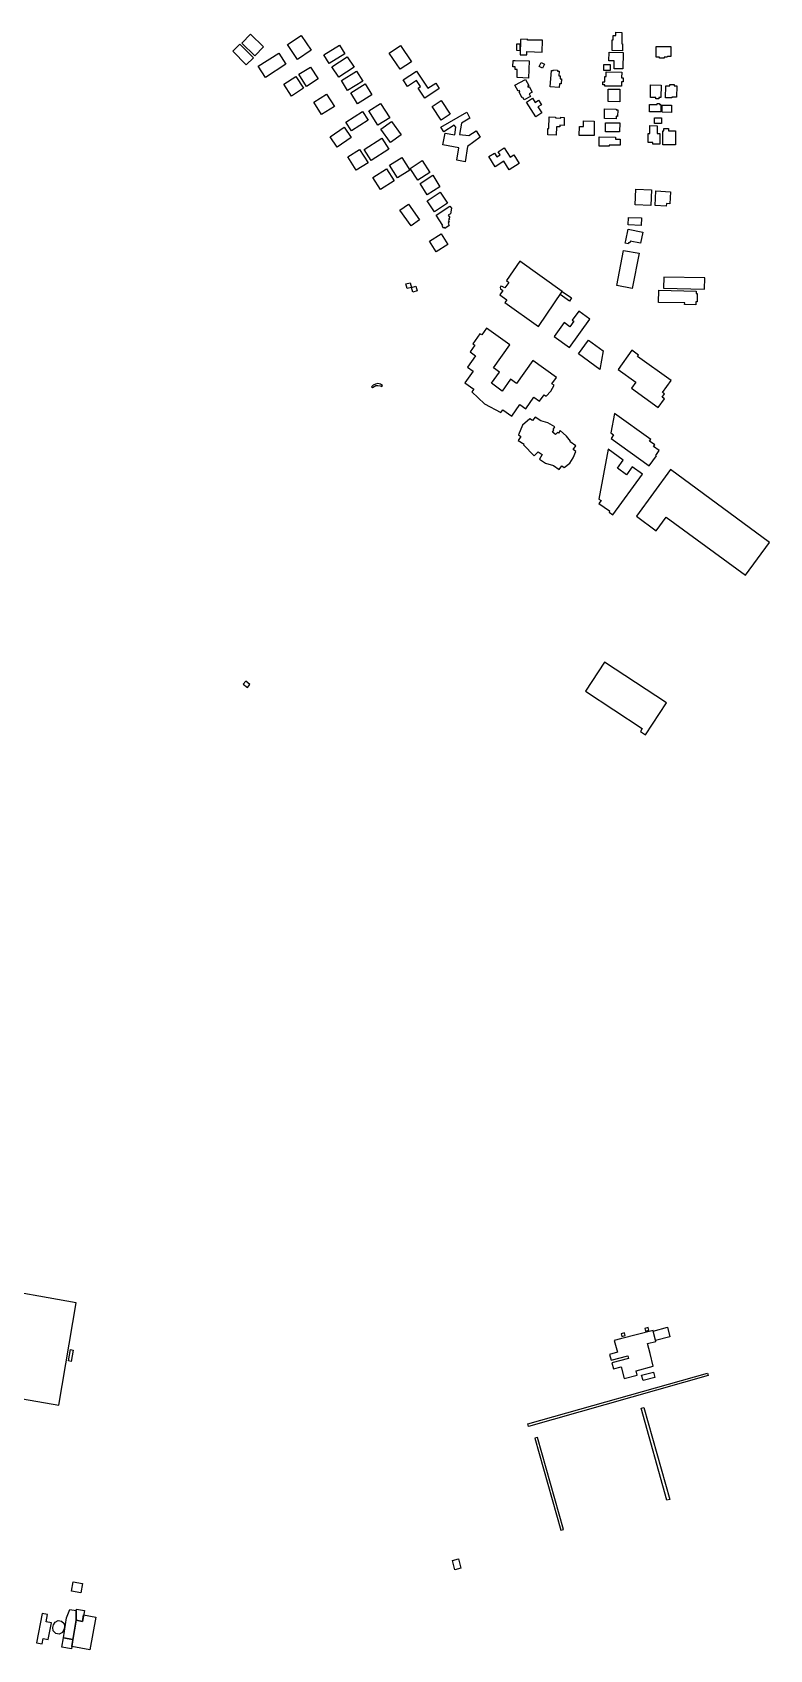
# Model space of a CAD drawing. Header units: metres. Extents: x -2114 to 2684, y -1968 to 1933.
# Drawn here: x 1730 to 2552, y 128 to 1933 of the extents above; entities that cross this region are included whole.
import ezdxf

# ---------------------------------------------------------------- set-up
doc = ezdxf.new("R2010")
doc.units = ezdxf.units.M
for name, color, linetype in [('Apron', 6, 'Continuous'), ('Detached', 1, 'Continuous'), ('House', 1, 'Continuous'), ('Industrial', 1, 'Continuous'), ('Roof', 1, 'Continuous'), ('Service', 1, 'Continuous'), ('Train_Station', 1, 'Continuous'), ('Yes', 1, 'Continuous')]:
    doc.layers.add(name, color=color, linetype=linetype)

msp = doc.modelspace()

# ---------------------------------------------------------------- linework, layer by layer
at = {"layer": 'Apron'}
msp.add_lwpolyline([(1478.7, 520.4), (1462.1, 428.1), (1706.4, 385.8), (1710.2, 409.3), (1759.4, 400.9), (1778.6, 515.1), (1678.5, 532.8), (1677.5, 526.2), (1642.7, 501.6), (1512.4, 524.9), (1489.4, 522), (1478.7, 520.4)], dxfattribs=at)
at = {"layer": 'Detached'}
for points in [[(2238.9, 1794.1), (2245.3, 1798.1), (2248, 1794), (2251.5, 1796.2), (2249.3, 1799.6), (2256.1, 1803.9), (2262.7, 1793.5), (2266.8, 1796.1), (2272.9, 1786.5), (2261.8, 1779.4), (2255.7, 1788.9), (2246, 1782.8), (2238.9, 1794.1)], [(2402.8, 1757.7), (2420.4, 1756.9), (2419.6, 1739.6), (2402, 1740.4), (2402.8, 1757.7)]]:
    msp.add_lwpolyline(points, dxfattribs=at)
at = {"layer": 'House'}
msp.add_lwpolyline([(2441.6, 1754.9), (2440.8, 1741.4), (2437.1, 1741.6), (2436.9, 1738.7), (2424.4, 1739.4), (2425.4, 1755.8), (2441.6, 1754.9)], dxfattribs=at)
at = {"layer": 'Industrial'}
for points in [[(2273.6, 1677.4), (2258.5, 1655.8), (2261.2, 1653.6), (2256.9, 1647.7), (2253.7, 1649.3), (2252.3, 1649.4), (2251.5, 1648.2), (2251.8, 1646.5), (2254.7, 1644.6), (2251.4, 1639.8), (2259.2, 1634.4), (2256.9, 1631.4), (2294.3, 1604.6), (2320.9, 1643.7), (2273.6, 1677.4)], [(2398.6, 1578), (2383.2, 1556.6), (2403, 1542.4), (2398.2, 1535.7), (2428, 1514.3), (2434.8, 1523.9), (2432.4, 1525.7), (2434.9, 1529.3), (2432.6, 1530.9), (2442.2, 1544.2), (2404.8, 1571.1), (2405.9, 1572.7), (2398.6, 1578)], [(1764.5, 141.3), (1768.1, 163.4), (1771.6, 172.9), (1778.7, 171.6), (1778.7, 160.8), (1775.1, 139.4), (1764.5, 141.3)], [(1800.6, 164.2), (1794, 128), (1773.8, 131.4), (1778.7, 160.8), (1785.8, 159.5), (1787, 166.7), (1800.6, 164.2)], [(1778.7, 160.8), (1778.7, 171.6), (1779, 173.3), (1788, 171.8), (1785.8, 159.5), (1778.7, 160.8)]]:
    msp.add_lwpolyline(points, dxfattribs=at)
at = {"layer": 'Roof'}
for points in [[(2274, 1919.7), (2270, 1919.7), (2269.9, 1912.7), (2273.9, 1912.6), (2274, 1919.7)], [(2109.1, 1536.3), (2110.9, 1537.7), (2113, 1538.6), (2115.3, 1538.8), (2117.7, 1538.4), (2119.5, 1537.6), (2120.3, 1538.8), (2118.1, 1540.1), (2115.2, 1540.8), (2112.4, 1540.3), (2109.9, 1539), (2108, 1537.1), (2109.1, 1536.3)], [(2482.8, 436.7), (2483.6, 433.8), (2283.1, 377.2), (2282.3, 380.1), (2482.8, 436.7)], [(2409.4, 434.2), (2422.5, 437.8), (2424.2, 431.8), (2411.1, 428.2), (2409.4, 434.2)], [(2408.9, 397.5), (2411.9, 398.3), (2440.7, 295.5), (2437.6, 294.7), (2408.9, 397.5)], [(2319.1, 261.2), (2322.1, 262.1), (2293.3, 364.8), (2290.3, 363.9), (2319.1, 261.2)], [(2205, 229.4), (2207.9, 219), (2201.2, 217.2), (2198.3, 227.5), (2205, 229.4)]]:
    msp.add_lwpolyline(points, dxfattribs=at)
at = {"layer": 'Service'}
for points in [[(1967.8, 1208.9), (1965, 1205.4), (1969.7, 1201.6), (1972.5, 1205.1), (1967.8, 1208.9)], [(2438.2, 487.8), (2441, 477.1), (2425, 472.9), (2422.4, 483.5), (2438.2, 487.8)]]:
    msp.add_lwpolyline(points, dxfattribs=at)
at = {"layer": 'Train_Station'}
msp.add_lwpolyline([(2385.9, 474.7), (2378.9, 473), (2382.3, 459.9), (2373.7, 457.5), (2375.5, 451.1), (2394, 456), (2394.8, 452.8), (2376.2, 448), (2377.9, 441.4), (2386.5, 443.6), (2390, 430.6), (2404.4, 434.4), (2403.3, 439.3), (2422.4, 444.5), (2419, 458.5), (2416, 469.7), (2425.2, 472), (2422.1, 484.3), (2385.9, 474.7)], dxfattribs=at)
at = {"layer": 'Yes'}
for points in [[(2388.1, 1912.3), (2376.6, 1912.4), (2376.7, 1924.3), (2377.5, 1924.3), (2377.6, 1929.3), (2380.7, 1929.3), (2380.7, 1932.8), (2387.4, 1932.7), (2387.3, 1920.1), (2388.2, 1920.1), (2388.1, 1912.3)], [(1961.4, 1919.5), (1976.5, 1904.3), (1968.4, 1896.4), (1953.4, 1911.6), (1961.4, 1919.5)], [(1963.5, 1920.8), (1973.3, 1930.8), (1987.8, 1916.5), (1978, 1906.5), (1963.5, 1920.8)], [(2029.7, 1929.3), (2040.8, 1912.9), (2025.7, 1902.6), (2014.5, 1919.1), (2029.7, 1929.3)], [(2060.7, 1898), (2054.9, 1907.5), (2072.5, 1918.3), (2078.4, 1908.8), (2060.7, 1898)], [(2127.9, 1909.6), (2140.5, 1918.1), (2152.7, 1900), (2140.2, 1891.5), (2127.9, 1909.6)], [(2273.8, 1907.6), (2281.3, 1907.5), (2281.5, 1911.4), (2298.4, 1910.8), (2298.7, 1923.9), (2281.9, 1924.2), (2281.9, 1925.1), (2274.1, 1924.9), (2273.8, 1907.6)], [(2429.4, 1905), (2425.5, 1905.1), (2425.6, 1917), (2442, 1916.8), (2441.9, 1905.7), (2438.1, 1905.8), (2438, 1905), (2434.5, 1905), (2434.5, 1903.9), (2429.4, 1904), (2429.4, 1905)], [(1989.8, 1882.4), (1981.8, 1895), (2004.6, 1909.7), (2012.7, 1897.2), (1989.8, 1882.4)], [(2088.6, 1893.9), (2071.6, 1882.8), (2064, 1894.3), (2081, 1905.4), (2088.6, 1893.9)], [(2268.5, 1901.3), (2283.8, 1900.8), (2283.1, 1881.8), (2270.4, 1882.2), (2270.7, 1891.2), (2268.3, 1891.3), (2268.3, 1894.3), (2265.8, 1894.4), (2266, 1901.4), (2268.5, 1901.3)], [(2297.2, 1899.2), (2301.1, 1897.4), (2299, 1892.7), (2295, 1894.6), (2297.2, 1899.2)], [(2367.3, 1896.7), (2374.1, 1896.7), (2374.1, 1890), (2367.3, 1890.1), (2367.3, 1896.7)], [(2378.7, 1900.8), (2372.9, 1900.9), (2373, 1910.5), (2388.7, 1910.4), (2388.5, 1892), (2378.6, 1892), (2378.7, 1900.8)], [(2023.8, 1883.5), (2032.2, 1870.3), (2018.7, 1861.7), (2010.4, 1874.9), (2023.8, 1883.5)], [(2027.2, 1885.9), (2040.2, 1894), (2048.5, 1880.7), (2035.6, 1872.5), (2027.2, 1885.9)], [(2081.4, 1867.7), (2074.5, 1878.9), (2091.3, 1889.3), (2098.3, 1878.1), (2081.4, 1867.7)], [(2143.4, 1879.7), (2158.3, 1889.6), (2171.1, 1870.3), (2179.7, 1876), (2183.6, 1870.1), (2167.4, 1859.4), (2160.1, 1870.3), (2162.9, 1872.2), (2158.3, 1879.1), (2148.2, 1872.5), (2143.4, 1879.7)], [(2273, 1867.7), (2271.8, 1867.1), (2268, 1873.8), (2279.7, 1880.3), (2283.4, 1873.5), (2282.2, 1872.8), (2282.8, 1871.6), (2284, 1872.3), (2287.4, 1866.1), (2283.8, 1864), (2285.3, 1861.3), (2278.2, 1857.4), (2276.7, 1860.1), (2276.2, 1859.8), (2272.8, 1866), (2273.7, 1866.5), (2273, 1867.7)], [(2317, 1884.3), (2318.7, 1884.1), (2318.4, 1880.9), (2320, 1880.7), (2319.5, 1875.2), (2317.9, 1875.3), (2317.5, 1871.1), (2307.4, 1872), (2309, 1890.2), (2310.8, 1890.1), (2310.9, 1890.9), (2315.7, 1890.5), (2315.6, 1889.6), (2317.4, 1889.5), (2317, 1884.3)], [(2388.8, 1882), (2388.8, 1877.5), (2387.1, 1877.5), (2387, 1872.6), (2368.4, 1872.7), (2368.4, 1874.3), (2366, 1874.3), (2366.1, 1877.6), (2368.4, 1877.6), (2368.5, 1883.3), (2369.8, 1883.3), (2369.9, 1888.6), (2387.2, 1888.5), (2387.1, 1882.1), (2388.8, 1882)], [(2043.7, 1854.9), (2058, 1863.9), (2066.7, 1850), (2052.5, 1841), (2043.7, 1854.9)], [(2084.9, 1865.1), (2101, 1875.2), (2108.6, 1863.1), (2092.5, 1853), (2084.9, 1865.1)], [(2294.5, 1856.9), (2297.6, 1852), (2293.7, 1849.5), (2298, 1842.8), (2291.5, 1838.6), (2280.9, 1855), (2287.5, 1859.2), (2290.5, 1854.4), (2294.5, 1856.9)], [(2372, 1869.5), (2385, 1869.4), (2384.9, 1855.3), (2371.9, 1855.4), (2372, 1869.5)], [(2425.2, 1860), (2419.1, 1860.2), (2419.3, 1874), (2431, 1873.8), (2430.7, 1859.9), (2428.6, 1860), (2428.5, 1858.6), (2425.2, 1858.7), (2425.2, 1860)], [(2441, 1874.4), (2445.5, 1874.4), (2445.5, 1873.1), (2448.5, 1873), (2448.3, 1860.5), (2443.2, 1860.6), (2443.2, 1859.6), (2436, 1859.7), (2436.2, 1873.2), (2441, 1873.1), (2441, 1874.4)], [(2079.4, 1832.5), (2097.9, 1844.6), (2104.3, 1834.7), (2085.8, 1822.7), (2079.4, 1832.5)], [(2128.4, 1837.3), (2115.3, 1829), (2105, 1845.1), (2118, 1853.5), (2128.4, 1837.3)], [(2185.8, 1856.7), (2195.9, 1841.5), (2185.7, 1834.7), (2175.6, 1850), (2185.8, 1856.7)], [(2214.5, 1843.5), (2217.8, 1837.1), (2208.4, 1831.4), (2206.4, 1818.9), (2216.6, 1817.6), (2224.8, 1822.8), (2229.4, 1815.6), (2215.3, 1805.4), (2212.4, 1788.4), (2203.3, 1790.2), (2205.5, 1803.8), (2187.8, 1807.2), (2190.4, 1820.3), (2201.2, 1818.5), (2202, 1827.1), (2200.2, 1829.3), (2188.8, 1821.8), (2185.6, 1827.1), (2214.5, 1843.5)], [(2380.9, 1846.2), (2382.7, 1846.1), (2382.6, 1839), (2380.9, 1839.1), (2380.8, 1836.4), (2368, 1836.5), (2368, 1847.3), (2380.9, 1847.2), (2380.9, 1846.2)], [(2426.8, 1852.3), (2426.8, 1853.4), (2429.3, 1853.4), (2429.3, 1852.3), (2430.9, 1852.3), (2430.9, 1843.9), (2418.2, 1844), (2418.3, 1852.4), (2426.8, 1852.3)], [(2432.2, 1851.5), (2442.7, 1851.4), (2442.7, 1843.4), (2432.1, 1843.5), (2432.2, 1851.5)], [(2069.7, 1804.8), (2061.9, 1816.3), (2077.7, 1827), (2085.5, 1815.5), (2069.7, 1804.8)], [(2130.3, 1833.1), (2141.1, 1818.3), (2129.3, 1809.9), (2118.6, 1824.7), (2130.3, 1833.1)], [(2318.3, 1829), (2318.3, 1827.4), (2314.5, 1827.5), (2314.2, 1818.2), (2304.7, 1818.5), (2304.9, 1825.6), (2305.7, 1825.6), (2306.1, 1838.3), (2313.2, 1838.1), (2313.2, 1837.3), (2319.3, 1837.1), (2319.3, 1838), (2323.1, 1837.9), (2322.8, 1828.9), (2318.3, 1829)], [(2356.6, 1827.6), (2356.5, 1817.6), (2339.8, 1817.7), (2339.9, 1827.7), (2344.4, 1827.7), (2344.5, 1833.9), (2356.6, 1833.8), (2356.6, 1827.6)], [(2369, 1821.9), (2369.1, 1831.9), (2384.9, 1831.8), (2384.8, 1821.8), (2369, 1821.9)], [(2429.6, 1808.1), (2422, 1808.1), (2422, 1809.7), (2416.6, 1809.7), (2416.7, 1819.8), (2418.5, 1819.8), (2418.6, 1828.7), (2426.8, 1828.6), (2426.7, 1819.7), (2429.7, 1819.7), (2429.6, 1808.1)], [(2423.9, 1831.2), (2423.9, 1837.5), (2431.6, 1837.4), (2431.5, 1831.2), (2423.9, 1831.2)], [(2434, 1823), (2434, 1825.4), (2439.5, 1825.3), (2439.5, 1823), (2447.2, 1822.9), (2447.1, 1807.3), (2433.1, 1807.4), (2433.2, 1823), (2434, 1823)], [(2107.8, 1789.8), (2100, 1801.9), (2119.8, 1814.5), (2127.6, 1802.4), (2107.8, 1789.8)], [(2362.2, 1807), (2362.2, 1816), (2380.4, 1815.9), (2380.3, 1813.5), (2385.6, 1813.5), (2385.5, 1806.8), (2373, 1806.9), (2373, 1805.7), (2362.2, 1805.8), (2362.2, 1807)], [(2091.1, 1778.9), (2081.6, 1793.8), (2094.7, 1802.2), (2104.2, 1787.3), (2091.1, 1778.9)], [(2137, 1770.5), (2128.1, 1784.6), (2141.8, 1793.2), (2150.7, 1779.1), (2137, 1770.5)], [(2159.6, 1767.7), (2151.1, 1780.9), (2164.7, 1789.7), (2173.2, 1776.5), (2159.6, 1767.7)], [(2124.9, 1780.4), (2133.4, 1766.9), (2118.1, 1757.3), (2109.6, 1770.7), (2124.9, 1780.4)], [(2162.2, 1764.2), (2176.4, 1773.2), (2184.4, 1760.5), (2170.2, 1751.5), (2162.2, 1764.2)], [(2170, 1744.6), (2184.6, 1754.3), (2192.8, 1742), (2178.2, 1732.3), (2170, 1744.6)], [(2149.3, 1741.1), (2161.8, 1723.4), (2152.3, 1716.7), (2139.8, 1734.4), (2149.3, 1741.1)], [(2189.4, 1714.9), (2188.5, 1714.4), (2186.9, 1716.8), (2187.8, 1717.3), (2180.3, 1728.6), (2195.6, 1738.9), (2197.2, 1736.6), (2196.2, 1730.2), (2193.7, 1728.6), (2195.5, 1726), (2194.2, 1725.1), (2195.1, 1723.8), (2194, 1723), (2194.8, 1721.8), (2193.7, 1721), (2194.4, 1720), (2193.6, 1719.4), (2194.9, 1717.3), (2190, 1714), (2189.4, 1714.9)], [(2409.2, 1725.6), (2408.9, 1717.3), (2394.3, 1717.8), (2394.6, 1726.2), (2409.2, 1725.6)], [(2172.8, 1699.9), (2185.8, 1707.8), (2193.1, 1695.9), (2180.1, 1688), (2172.8, 1699.9)], [(2391.8, 1700.6), (2394.2, 1713), (2410.7, 1709.9), (2408.3, 1697.4), (2396.7, 1699.6), (2396.4, 1697.7), (2394.7, 1698), (2394.5, 1696.7), (2391.2, 1697.4), (2391.8, 1700.6)], [(2389.3, 1689.5), (2406.5, 1686.2), (2399, 1647), (2381.7, 1650.4), (2389.3, 1689.5)], [(2146.5, 1652.2), (2151.4, 1653.4), (2152.8, 1648.2), (2147.9, 1646.9), (2146.5, 1652.2)], [(2152.8, 1648.2), (2157.7, 1649.5), (2159.1, 1644.2), (2154.2, 1642.9), (2152.8, 1648.2)], [(2320.9, 1643.7), (2331.3, 1636.6), (2328.8, 1632.9), (2318.4, 1640.1), (2320.9, 1643.7)], [(2469.9, 1630.5), (2469.9, 1628.7), (2457.3, 1629), (2457.4, 1630.8), (2428.3, 1631.4), (2428.6, 1645), (2470.2, 1644.1), (2470.2, 1641.2), (2471.4, 1641.2), (2471.2, 1632.1), (2470, 1632.1), (2469.9, 1630.5)], [(2433.7, 1647.4), (2479.4, 1646.3), (2479.7, 1658.7), (2434, 1659.7), (2433.7, 1647.4)], [(2329.3, 1604.3), (2322.9, 1608.9), (2311.8, 1593.4), (2329.1, 1581.1), (2351.7, 1612.8), (2339.2, 1621.7), (2332, 1611.7), (2333.8, 1610.5), (2329.3, 1604.3)], [(2236.4, 1602.5), (2231.1, 1595.1), (2229.1, 1596.5), (2221.1, 1585.3), (2223.4, 1583.7), (2218.1, 1576.2), (2224.1, 1571.9), (2215.1, 1559.2), (2221.5, 1554.7), (2212.1, 1541.6), (2222.1, 1534.5), (2220, 1531.6), (2234.2, 1518.2), (2252.2, 1508.6), (2254.4, 1511.7), (2264.5, 1504.5), (2273.6, 1517.4), (2280.1, 1512.8), (2289.3, 1525.7), (2295.5, 1521.2), (2300.5, 1528.2), (2302.8, 1526.6), (2308, 1532.2), (2311.7, 1538.9), (2309.4, 1540.6), (2314.4, 1547.6), (2288, 1566.4), (2269.8, 1541), (2263.3, 1545.6), (2254, 1532.5), (2241.9, 1541.1), (2251, 1553.7), (2244.3, 1558.5), (2262.4, 1583.9), (2236.4, 1602.5)], [(2338.8, 1573.9), (2350, 1589.4), (2366.5, 1577.3), (2362.7, 1556.5), (2338.8, 1573.9)], [(2290.7, 1503.3), (2287.5, 1499.6), (2284.6, 1501.6), (2276.4, 1494.4), (2272, 1483.7), (2274.8, 1481.7), (2271.6, 1477.4), (2278.2, 1473.2), (2277.6, 1472.6), (2289.6, 1460.1), (2294.1, 1464.8), (2298.4, 1461.6), (2295.3, 1456.3), (2302.1, 1452), (2311.2, 1449.3), (2317.3, 1444.8), (2320.3, 1449.2), (2323.1, 1447.2), (2329.2, 1452), (2333.2, 1457.8), (2336, 1465), (2333.1, 1467.1), (2336, 1471.2), (2329.6, 1475.9), (2330, 1476.4), (2325.6, 1482), (2318.5, 1488.6), (2316.5, 1485.6), (2315.4, 1486.2), (2313.5, 1484), (2309.8, 1486.5), (2311.3, 1489), (2310.6, 1489.6), (2312.6, 1492.6), (2304.9, 1497), (2296.8, 1499.4), (2290.7, 1503.3)], [(2379.3, 1507.4), (2375, 1485.8), (2378.1, 1483.6), (2375.3, 1479.6), (2417.8, 1449), (2425.8, 1460.2), (2425.1, 1460.7), (2429.1, 1466.1), (2422.7, 1470.7), (2424, 1472.4), (2418.2, 1476.6), (2419.5, 1478.4), (2379.3, 1507.4)], [(2361.8, 1406.9), (2373.4, 1398.8), (2373.1, 1397.5), (2377.4, 1394.3), (2410.5, 1439.7), (2399, 1448.1), (2392.5, 1439.1), (2382.3, 1446.5), (2388.8, 1455.4), (2372, 1467.6), (2361.6, 1412), (2364.1, 1410.2), (2361.8, 1406.9)], [(2441.7, 1444.8), (2403.5, 1392.9), (2425.6, 1376.6), (2436.8, 1391.9), (2525.2, 1326.9), (2552.1, 1363.5), (2441.7, 1444.8)], [(2367.9, 1230), (2346.6, 1197.6), (2410.1, 1155.8), (2408, 1152.5), (2413.8, 1148.7), (2437.3, 1184.4), (2367.9, 1230)], [(2413.6, 483.5), (2417.3, 484.5), (2416.5, 487.5), (2412.8, 486.5), (2413.6, 483.5)], [(2387.2, 477.6), (2390.9, 478.6), (2390.1, 481.6), (2386.4, 480.6), (2387.2, 477.6)], [(1772.2, 462.9), (1775.3, 462.3), (1773.1, 449.7), (1770, 450.2), (1772.2, 462.9)], [(1775.5, 203.8), (1785.8, 202), (1783.9, 191.4), (1773.6, 193.2), (1775.5, 203.8)], [(1740.8, 168.4), (1734.6, 135.8), (1740.9, 134.6), (1742, 140.3), (1747.6, 139.3), (1751.1, 157.8), (1745.3, 158.9), (1746.9, 167.3), (1740.8, 168.4)], [(1755.3, 158.6), (1758.8, 160.4), (1762.3, 159.8), (1765.3, 157.2), (1765.6, 153.4), (1765, 150.6), (1763.4, 147.3), (1759.8, 145.4), (1755.9, 146.2), (1753.2, 149), (1752.8, 152.8), (1753.3, 155.6), (1755.3, 158.6)], [(1764.5, 141.3), (1775.1, 139.4), (1773.4, 128.9), (1762.7, 130.7), (1764.5, 141.3)]]:
    msp.add_lwpolyline(points, dxfattribs=at)

doc.saveas('drawing.dxf')
